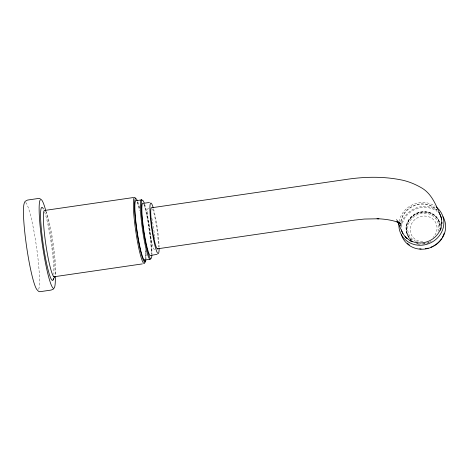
<?xml version="1.0" encoding="UTF-8"?>
<svg xmlns="http://www.w3.org/2000/svg" width="469" height="469" viewBox="0 0 469 469"><rect width="100%" height="100%" fill="white"/><g stroke="black" fill="none" stroke-linecap="round" stroke-linejoin="round"><path stroke-width="0.35" stroke-dasharray="2.35 1.76" d="M397.683 221.216L396.241 218.718L397.378 221.262M439.131 221.175L439.4 221.784M407.069 234.289L407.338 234.899M25.631 202.432A44.426 4.889 81.7 0 1 36.16 244.525A44.426 4.889 81.7 0 1 38.534 289.555M45.944 211.308A44.907 4.942 81.7 0 1 55.295 275.514M44.625 211.947A36.887 4.057 81.7 0 1 53.882 274.441M45.61 211.091A33.68 3.705 81.7 0 1 53.009 242.315A33.68 3.705 81.7 0 1 55.137 275.438M137.141 201.998A33.358 3.67 81.7 0 1 139.475 210.64M145.138 249.584A33.358 3.67 81.7 0 1 145.32 259.386M137.71 201.658A32.08 3.529 81.7 0 1 139.58 207.796M146.088 253.577A32.08 3.529 81.7 0 1 145.953 259.205M137.452 202.374A30.151 3.318 81.7 0 1 139.445 208.471M145.718 251.349A30.151 3.318 81.7 0 1 145.408 258.87M143.825 203.798A30.151 3.318 81.7 0 1 151.276 254.092M144.657 204.232A29.512 3.248 81.7 0 1 151.927 254.163M144.112 204.883A26.463 2.914 81.7 0 1 149.423 228.438A26.463 2.914 81.7 0 1 151.276 253.242M153.521 208.84A25.502 2.802 81.7 0 1 159.108 247.104M152.536 208.945A20.853 2.292 81.7 0 1 156.716 227.506A20.853 2.292 81.7 0 1 158.176 247.046M154.676 249.098A20.853 2.292 81.7 0 1 149.154 229.546A20.853 2.292 81.7 0 1 148.62 208.207M151.809 218.091A20.853 2.292 81.7 0 1 154.559 235.919M154.635 236.628A20.853 2.292 81.7 0 1 154.876 239.395M400.761 226.035A20.853 19.317 -24.1 0 1 400.807 223.097M401.007 221.644A20.853 19.317 -24.1 0 1 415.569 205.305A20.853 19.317 -24.1 0 1 436.651 209.878M400.649 226.369A20.853 19.317 -24.1 0 1 400.637 222.716M400.831 221.257A20.853 19.317 -24.1 0 1 415.769 204.801A20.853 19.317 -24.1 0 1 436.985 210.018M399.178 221.556A22.776 21.099 -24.1 0 1 435.115 206.225M400.954 225.525A22.776 21.099 -24.1 0 1 401.423 223.455M401.628 222.769A22.776 21.099 -24.1 0 1 436.891 210.188M401.534 227.272A22.131 20.507 -24.1 0 1 414.971 209.432A22.131 20.507 -24.1 0 1 437.208 211.408M409.437 238.528A17.324 16.052 -24.1 0 1 417.029 213.6A17.324 16.052 -24.1 0 1 440.321 225.167M419.819 244.419A17.324 16.052 -24.1 0 1 417.656 243.956M411.108 239.97A17.324 16.052 -24.1 0 1 416.753 212.996A17.324 16.052 -24.1 0 1 440.203 227.371M424.744 243.81A17.324 16.052 -24.1 0 1 420.277 243.909M411.917 240.304A17.001 15.753 -24.1 0 1 417.263 213.231A17.001 15.753 -24.1 0 1 439.822 228.89M431.316 241.336A17.001 15.753 -24.1 0 1 429.616 242.209M429.035 242.455A17.001 15.753 -24.1 0 1 424.762 243.622M411.964 240.415A17.001 15.753 -24.1 0 1 416.63 213.635A17.001 15.753 -24.1 0 1 439.986 227.6M429.088 242.567A17.001 15.753 -24.1 0 1 421.15 243.886M416.155 241.471A15.717 14.562 -24.1 0 1 409.161 222.412A15.717 14.562 -24.1 0 1 429.434 214.116A15.717 14.562 -24.1 0 1 437.6 232.7M418.014 242.127A15.717 14.562 -24.1 0 1 416.759 241.717M422.774 241.641A13.63 12.634 -24.1 0 1 410.744 225.689A13.63 12.634 -24.1 0 1 430.63 217.557A13.63 12.634 -24.1 0 1 433.039 237.437"/><path stroke-width="0.7" d="M53.108 279.899L54.809 276.452A33.68 3.705 81.7 0 1 45.898 244.871A33.68 3.705 81.7 0 1 45.024 210.399L133.524 197.519M53.618 288.957L51.15 290.071L39.789 291.724L38.446 291.278L37.309 289.994A44.426 4.889 81.7 0 1 26.78 247.896A44.426 4.889 81.7 0 1 24.406 202.872L25.121 201.324L27.565 200.052L38.921 198.399L40.246 198.692M157.144 254.345L150.103 255.523A26.463 2.914 81.7 0 1 143.35 227.025A26.463 2.914 81.7 0 1 143.151 203.364L149.459 202.45M157.256 248.846L354.441 220.131L364.325 219.046L378.888 218.765L377.041 218.695C385.149 219.099 393.473 220.037 400.889 223.566L396.903 221.632L400.415 223.959L398.41 222.066M144.282 260.078L149.799 259.275M53.882 276.786L142.377 263.9M398.011 221.831L398.767 223.086L398.046 221.837M440.45 215.488C436.199 205.51 432.084 194.506 422.475 188.397C416.343 184.727 409.713 181.825 402.73 180.231C385.096 176.438 366.77 176.59 348.959 179.041L151.774 207.749A20.853 2.292 81.7 0 0 152.314 229.089A20.853 2.292 81.7 0 0 157.83 248.634M397.659 221.896L401.857 231.276M55.33 276.851A44.907 4.942 81.7 0 1 48.131 274.94A44.907 4.942 81.7 0 1 39.22 213.243A44.907 4.942 81.7 0 1 45.769 210.651M53.472 278.791A36.887 4.057 81.7 0 1 43.171 244.115A36.887 4.057 81.7 0 1 43.383 208.922M145.232 260.5A33.358 3.67 81.7 0 1 136.174 233.92A33.358 3.67 81.7 0 1 135.559 198.305M145.853 260.008A32.08 3.529 81.7 0 1 136.778 230.543A32.08 3.529 81.7 0 1 137.27 200.591M145.109 259.779A30.151 3.318 81.7 0 1 137.13 231.504A30.151 3.318 81.7 0 1 136.35 200.65L141.873 199.847A30.151 3.318 81.7 0 0 142.652 230.701A30.151 3.318 81.7 0 0 150.631 258.976M151.897 254.819A29.512 3.248 81.7 0 1 143.508 230.566A29.512 3.248 81.7 0 1 144.229 203.036M159.12 248.529A25.502 2.802 81.7 0 1 154.893 245.416A25.502 2.802 81.7 0 1 149.986 211.636A25.502 2.802 81.7 0 1 153.187 207.697M440.626 215.875A20.853 19.317 -24.1 0 1 441.628 219.351M441.927 222.23A20.853 19.317 -24.1 0 1 441.898 223.701M441.218 227.787A20.853 19.317 -24.1 0 1 440.344 230.261M417.932 243.235A20.853 19.317 -24.1 0 1 416.613 243.053M412.181 241.781A20.853 19.317 -24.1 0 1 409.842 240.62M407.074 238.657A20.853 19.317 -24.1 0 1 405.011 236.587M402.959 233.615A20.853 19.317 -24.1 0 1 402.033 231.663M438.767 212.293A20.853 19.317 -24.1 0 1 429.446 240.832A20.853 19.317 -24.1 0 1 401.376 229.921M436.24 207.046A22.776 21.099 -24.1 0 1 430.29 243.006A22.776 21.099 -24.1 0 1 398.885 224.352M443.017 216.742A22.776 21.099 -24.1 0 1 431.38 247.274A22.776 21.099 -24.1 0 1 401.4 234.512M444.213 233.111A22.131 20.507 -24.1 0 1 443.486 235.069M443.199 235.702A22.131 20.507 -24.1 0 1 442.22 237.56M441.458 238.762A22.131 20.507 -24.1 0 1 436 244.384M435.414 244.795A22.131 20.507 -24.1 0 1 433.567 245.944M432.277 246.612A22.131 20.507 -24.1 0 1 430.958 247.198M428.22 248.13A22.131 20.507 -24.1 0 1 425.401 248.717M421.103 248.945A22.131 20.507 -24.1 0 1 419.691 248.84M409.39 244.941A22.131 20.507 -24.1 0 1 407.303 243.194"/></g></svg>
